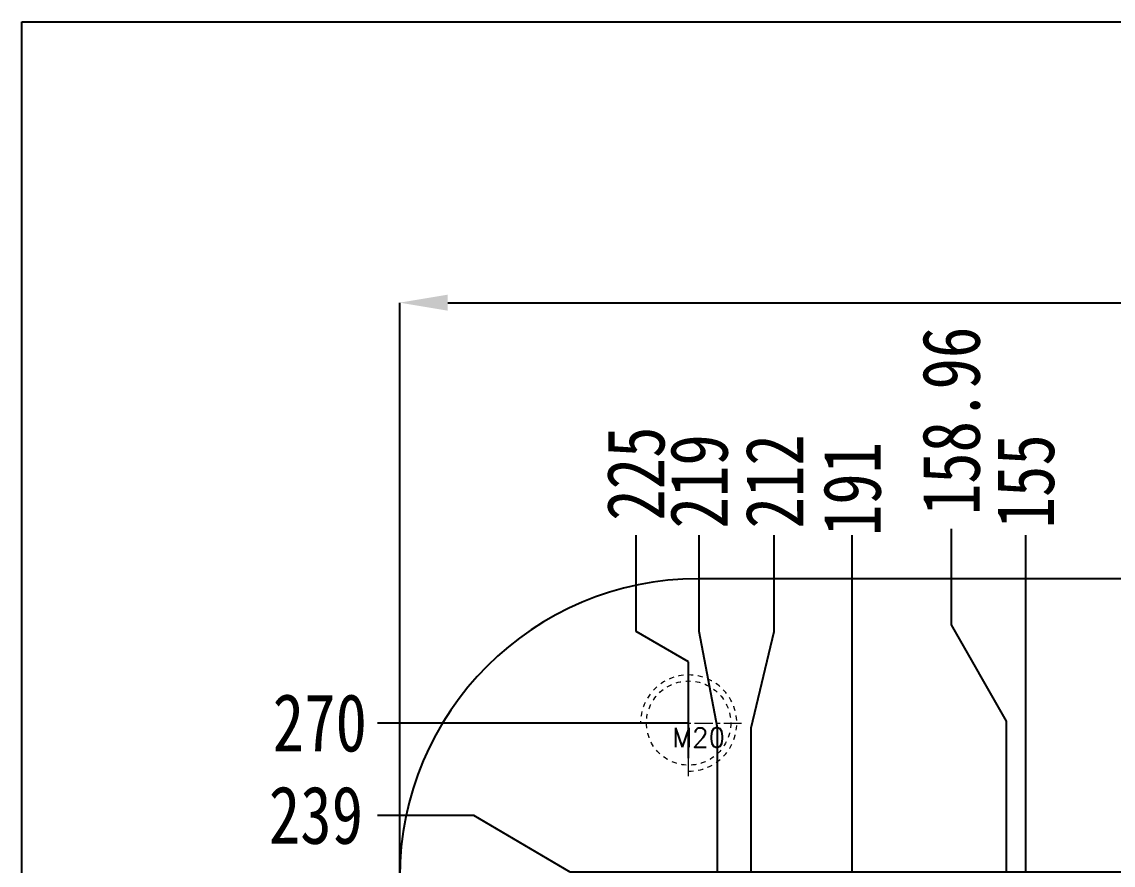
# Model space of a CAD drawing. Header units: millimetres. Extents: x 2673 to 5721, y -10743 to 3474.
# Drawn here: x 3442.7 to 3669.3, y -1805.3 to -1630 of the extents above; entities that cross this region are included whole.
import ezdxf

# ---------------------------------------------------------------- set-up
doc = ezdxf.new("R2010")
doc.units = ezdxf.units.MM
doc.header["$LTSCALE"] = 16.335
doc.header["$PDMODE"] = 3
doc.header["$PDSIZE"] = 0.3125
doc.linetypes.add('CENTER', pattern=[0.6, 0.375, -0.075, 0.075, -0.075])
doc.linetypes.add('HIDDEN', pattern=[0.2, 0.1, -0.1])
doc.layers.get('0').update_dxf_attribs({"linetype": 'CONTINUOUS'})
doc.layers.get('Defpoints').update_dxf_attribs({"linetype": 'CONTINUOUS'})
doc.layers.add('screw', color=33, linetype='CONTINUOUS', lineweight=13)
doc.styles.get("Standard").update_dxf_attribs({"font": 'txt', "width": 0.8})
doc.styles.add('TXT', font='txt.shx', dxfattribs={"bigfont": 'gbcbig.shx'})
doc.dimstyles.new('副本 STANDARD', dxfattribs={"dimtxt": 6, "dimasz": 4, "dimexe": 0, "dimexo": 0, "dimgap": 0, "dimtad": 0, "dimdsep": 46, "dimlunit": 6, "dimtxsty": 'Standard', "dimcen": 0, "dimclrd": 4, "dimclre": 4, "dimclrt": 6, "dimazin": 2, "dimtfac": 2, "dimtofl": 0, "dimtmove": 1, "dimatfit": 3, "dimfxl": 0, "dimtolj": 1, "dimtzin": 0, "dimarcsym": 0})

# ---------------------------------------------------------------- blocks, each defined once
blk = doc.blocks.new('screw_m20_g')
at = {"layer": 'screw', "color": 1, "linetype": 'CENTER', "ltscale": 0.621977}
for p, q in [((0, -11), (0, 11)), ((-11, 0), (11, 0))]:
    blk.add_line(p, q, dxfattribs=at)
at = {"layer": 'screw', "color": 33, "linetype": 'HIDDEN', "ltscale": 0.621977}
blk.add_circle((0, 0), 8.75, dxfattribs=at)
at = {"layer": 'screw', "color": 92, "linetype": 'HIDDEN', "ltscale": 0.621977}
blk.add_arc((0, 0), 10, 270, 180, dxfattribs=at)
at = {"layer": 'screw', "color": 6, "style": 'TXT'}
blk.add_text('M20', height=4, dxfattribs=at).set_placement((-3.4, -5))
blk = doc.blocks.new('*D409')
at = {"color": 4, "lineweight": -2}
for p, q in [((3536.58, -1794.95), (3516.58, -1794.95)), ((3556.58, -1806.76), (3536.58, -1794.95)), ((3801.77, -1806.76), (3556.58, -1806.76))]:
    blk.add_line(p, q, dxfattribs=at)
at = {"layer": 'Defpoints', "color": 0}
for p in [(3516.58, -1794.95), (3801.77, -1806.76), (3806.17, -2045.76)]:
    blk.add_point(p, dxfattribs=at)
at = {"color": 6, "insert": (3503.78, -1794.95), "char_height": 12, "attachment_point": 5}
blk.add_mtext('\\A1;239', dxfattribs=at)
blk = doc.blocks.new('*D410')
at = {"color": 4, "lineweight": -2}
blk.add_line((3581.17, -1775.76), (3516.58, -1775.76), dxfattribs=at)
at = {"layer": 'Defpoints', "color": 0}
for p in [(3516.58, -1775.76), (3581.17, -1775.76), (3806.17, -2045.76)]:
    blk.add_point(p, dxfattribs=at)
at = {"color": 6, "insert": (3504.58, -1775.76), "char_height": 12, "attachment_point": 5}
blk.add_mtext('\\A1;270', dxfattribs=at)
blk = doc.blocks.new('*D424')
at = {"color": 4, "lineweight": -2}
blk.add_line((3651.17, -1867.36), (3651.17, -1736.72), dxfattribs=at)
at = {"layer": 'Defpoints', "color": 0}
for p in [(3651.17, -1736.72), (3651.17, -1867.36), (3806.17, -2045.76)]:
    blk.add_point(p, dxfattribs=at)
at = {"color": 6, "insert": (3651.17, -1725.52), "char_height": 12, "attachment_point": 5, "rotation": 90}
blk.add_mtext('\\A1;155', dxfattribs=at)
blk = doc.blocks.new('*D425')
at = {"color": 4, "lineweight": -2}
blk.add_line((3615.17, -1913.36), (3615.17, -1736.72), dxfattribs=at)
at = {"layer": 'Defpoints', "color": 0}
for p in [(3615.17, -1736.72), (3615.17, -1913.36), (3806.17, -2045.76)]:
    blk.add_point(p, dxfattribs=at)
at = {"color": 6, "insert": (3615.17, -1727.12), "char_height": 12, "attachment_point": 5, "rotation": 90}
blk.add_mtext('\\A1;191', dxfattribs=at)
blk = doc.blocks.new('*D426')
at = {"color": 4, "lineweight": -2}
for p, q in [((3598.97, -1756.72), (3598.97, -1736.72)), ((3594.17, -1776.72), (3598.97, -1756.72)), ((3594.17, -1966.36), (3594.17, -1776.72))]:
    blk.add_line(p, q, dxfattribs=at)
at = {"layer": 'Defpoints', "color": 0}
for p in [(3598.97, -1736.72), (3594.17, -1966.36), (3806.17, -2045.76)]:
    blk.add_point(p, dxfattribs=at)
at = {"color": 6, "insert": (3598.97, -1725.52), "char_height": 12, "attachment_point": 5, "rotation": 90}
blk.add_mtext('\\A1;212', dxfattribs=at)
blk = doc.blocks.new('*D427')
at = {"color": 4, "lineweight": -2}
for p, q in [((3570.26, -1756.72), (3570.26, -1736.72)), ((3581.17, -1763.05), (3570.26, -1756.72)), ((3581.17, -1783.05), (3581.17, -1763.05))]:
    blk.add_line(p, q, dxfattribs=at)
at = {"layer": 'Defpoints', "color": 0}
for p in [(3570.26, -1736.72), (3581.17, -1783.05), (3806.17, -2045.76)]:
    blk.add_point(p, dxfattribs=at)
at = {"color": 6, "insert": (3570.26, -1723.92), "char_height": 12, "attachment_point": 5, "rotation": 90}
blk.add_mtext('\\A1;225', dxfattribs=at)
blk = doc.blocks.new('*D428')
at = {"color": 4, "lineweight": -2}
for p, q in [((3583.38, -1756.72), (3583.38, -1736.72)), ((3587.17, -1776.72), (3583.38, -1756.72)), ((3587.17, -2031.36), (3587.17, -1776.72))]:
    blk.add_line(p, q, dxfattribs=at)
at = {"layer": 'Defpoints', "color": 0}
for p in [(3583.38, -1736.72), (3587.17, -2031.36), (3806.17, -2045.76)]:
    blk.add_point(p, dxfattribs=at)
at = {"color": 6, "insert": (3583.38, -1725.52), "char_height": 12, "attachment_point": 5, "rotation": 90}
blk.add_mtext('\\A1;219', dxfattribs=at)
blk = doc.blocks.new('*D437')
at = {"color": 4, "lineweight": -2}
for p, q in [((3521.17, -1826.02), (3521.17, -1688.39)), ((3531.17, -1688.39), (3714.1, -1688.39)), ((4081.17, -1688.39), (3738.1, -1688.39)), ((4091.17, -1819.7), (4091.17, -1688.39))]:
    blk.add_line(p, q, dxfattribs=at)
at = {"color": 4}
for points in [[(3531.17, -1686.72), (3531.17, -1690.06), (3521.17, -1688.39)], [(4081.17, -1686.72), (4081.17, -1690.06), (4091.17, -1688.39)]]:
    blk.add_solid(points, dxfattribs=at)
at = {"layer": 'Defpoints', "color": 0}
for p in [(3521.17, -1688.39), (4091.17, -1819.7), (3521.17, -1826.02)]:
    blk.add_point(p, dxfattribs=at)
at = {"color": 6, "insert": (3726.1, -1688.39), "char_height": 12, "attachment_point": 5}
blk.add_mtext('\\A1;570', dxfattribs=at)
blk = doc.blocks.new('*D440')
at = {"color": 4, "lineweight": -2}
for p, q in [((3635.74, -1755.37), (3635.74, -1735.37)), ((3647.21, -1775.37), (3635.74, -1755.37)), ((3647.21, -2033.26), (3647.21, -1775.37))]:
    blk.add_line(p, q, dxfattribs=at)
at = {"layer": 'Defpoints', "color": 0}
for p in [(3635.74, -1735.37), (3647.21, -2033.26), (3806.17, -2045.76)]:
    blk.add_point(p, dxfattribs=at)
at = {"color": 6, "insert": (3635.74, -1712.97), "char_height": 12, "attachment_point": 5, "rotation": 90}
blk.add_mtext('\\A1;158.96', dxfattribs=at)

msp = doc.modelspace()

# ---------------------------------------------------------------- linework, layer by layer
at = {"color": 7, "linetype": 'Continuous'}
msp.add_line((4029.172, -1745.761), (3583.172, -1745.761), dxfattribs=at)
msp.add_lwpolyline([(3442.701, -1630.016), (4379.962, -1630.016), (4379.962, -2475.003), (3442.701, -2475.003)], close=True)
msp.add_arc((3583.172, -1807.761), 62, 90, 180, dxfattribs=at)

# ---------------------------------------------------------------- block references
at = {"layer": 'screw'}
msp.add_blockref('screw_m20_g', (3581.172, -1775.761), dxfattribs=at)

# ---------------------------------------------------------------- dimensions: what is measured, and where the dimension line sits
dim = msp.add_linear_dim(base=(3521.172, -1688.389), p1=(4091.172, -1819.696), p2=(3521.172, -1826.023), dimstyle='副本 STANDARD', override={"dimtxt": 12, "dimasz": 10, "dimfxl": 1.25})
dim.commit()
dim.dimension.update_dxf_attribs({"geometry": '*D437', "text_midpoint": (3726.103, -1688.389), "dimtype": 160})
for feature_location, offset, dtype, picture, middle in [((3647.214, -2033.263), (-11.479, 297.889), 1, '*D440', (3635.736, -1712.975)), ((3581.172, -1783.053), (-10.915, 46.335), 1, '*D427', (3570.257, -1723.919)), ((3587.172, -2031.361), (-3.792, 294.642), 1, '*D428', (3583.379, -1725.519)), ((3594.172, -1966.361), (4.796, 229.642), 1, '*D426', (3598.968, -1725.519)), ((3651.172, -1867.361), (0, 130.642), 1, '*D424', (3651.172, -1725.519)), ((3615.172, -1913.361), (0, 176.642), 1, '*D425', (3615.172, -1727.119)), ((3581.172, -1775.761), (-64.59, 0), 0, '*D410', (3504.582, -1775.761)), ((3801.772, -1806.761), (-285.19, 11.808), 0, '*D409', (3503.782, -1794.953))]:
    dim = msp.add_ordinate_dim(feature_location=feature_location, offset=offset, dtype=dtype, origin=(3806.172, -2045.761), dimstyle='副本 STANDARD', override={"dimtxt": 12, "dimasz": 10, "dimfxl": 1.25})
    dim.commit()
    dim.dimension.update_dxf_attribs({"geometry": picture, "text_midpoint": middle})

doc.saveas('drawing.dxf')
